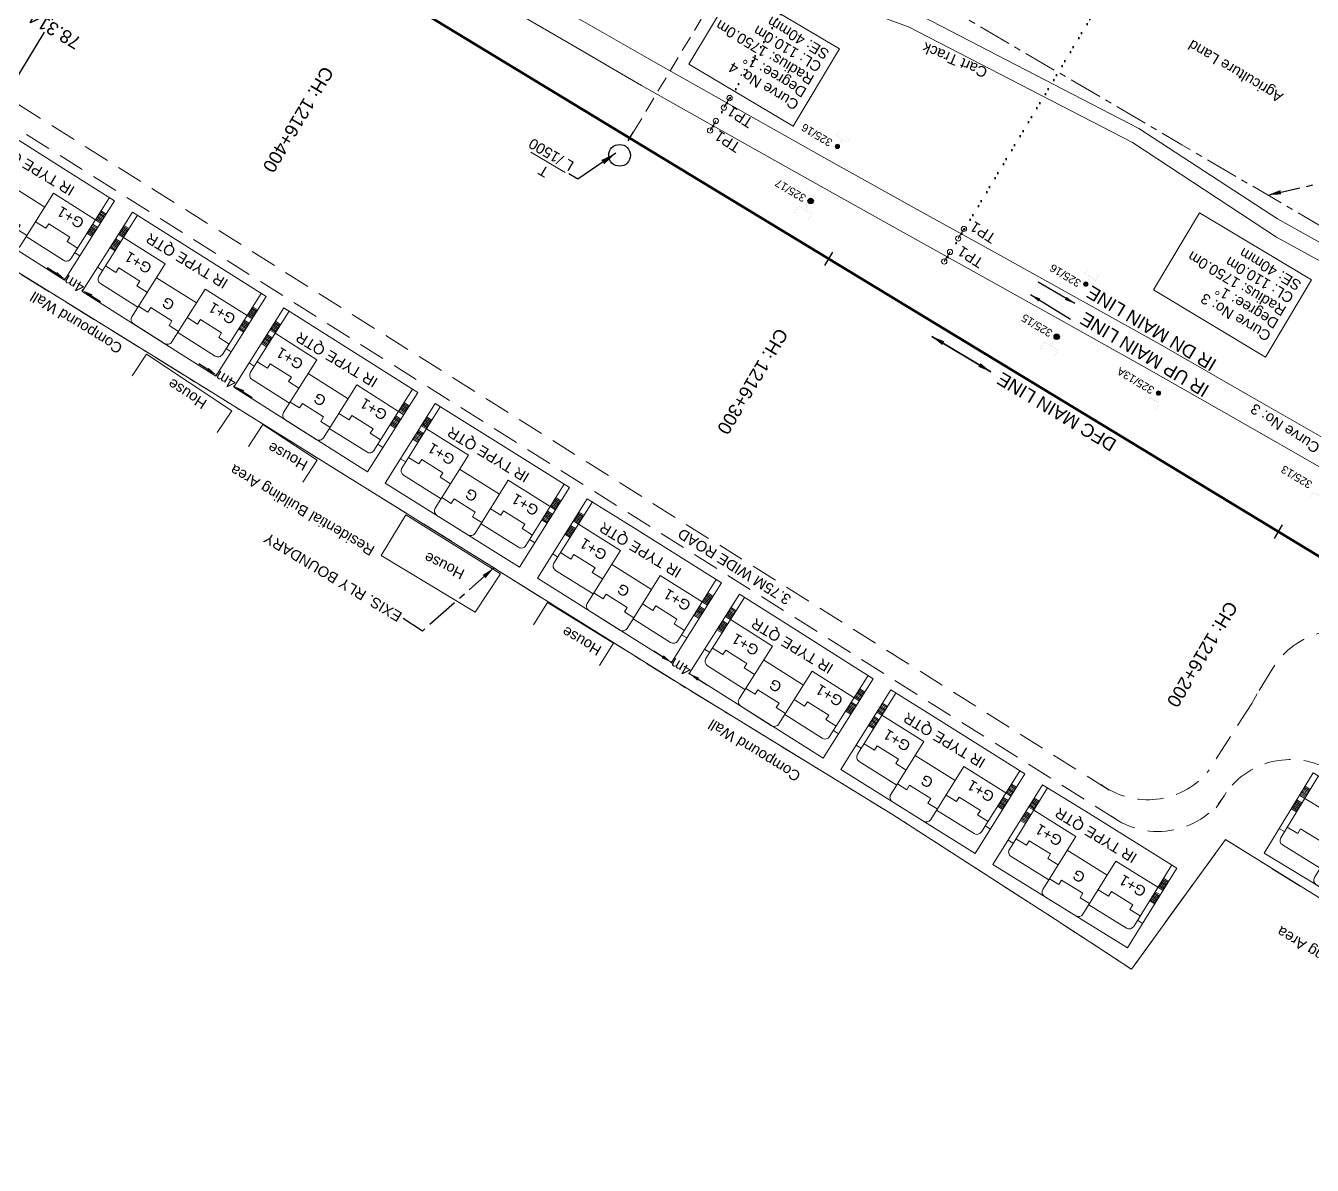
# Model space of a CAD drawing. Header units: metres. Extents: x 622835 to 629437, y 3390046 to 3394575.
# Drawn here: x 623603.2 to 623847.8, y 3393837.6 to 3394054.3 of the extents above; entities that cross this region are included whole.
import ezdxf
from ezdxf.enums import TextEntityAlignment as Align

# ---------------------------------------------------------------- set-up
doc = ezdxf.new("R2010")
doc.units = ezdxf.units.M
doc.header["$LTSCALE"] = 2
doc.header["$MEASUREMENT"] = 0
doc.header["$PDMODE"] = 35
doc.header["$PDSIZE"] = 5
for name, pattern in [('ACAD_ISO07W100', [3, 0, -3]), ('CENTER', [2, 1.25, -0.25, 0.25, -0.25]), ('CENTER2', [1.125, 0.75, -0.125, 0.125, -0.125]), ('DASHED', [0.75, 0.5, -0.25])]:
    doc.linetypes.add(name, pattern=pattern)
doc.layers.get('Defpoints').update_dxf_attribs({"color": 5, "lineweight": 0})
for name, color, linetype, lineweight in [('Boundary Dim', 10, 'Continuous', 13), ('C-ALIG-DG-LINE', 1, 'CENTER2', 70), ('C-ALIG-LABL-DG', 1, 'Continuous', 25), ('Cart Track', 250, 'Continuous', 0), ('Compound Wall', 7, 'Continuous', 13), ('DOTED LINE', 7, 'ACAD_ISO07W100', 18), ('Exg track', 7, 'Continuous', 0), ('flow direction', 7, 'Continuous', 0), ('IR Cut & Connection', 190, 'Continuous', 0), ("MANDI GOBINDGARH STN. SRJ's", 251, 'Continuous', 0), ('OHE MAST', 7, 'Continuous', 0), ('Prop- DN Curve_cont', 3, 'Continuous', 0), ('PROPOSED DFCC TRACK', 1, 'Continuous', 0), ('proposed structure', 1, 'Continuous', 0), ('Residential Building Pucca', 7, 'Continuous', 13), ('RLY BOUNDARY', 32, 'CENTER', 0), ("SARSAWA STN. SRJ's", 7, 'Continuous', 13), ('Side Details', 7, 'Continuous', 13), ('SRJ CH. in Station', 7, 'Continuous', 0), ('Subroad Edge', 7, 'Continuous', 0), ('Text', 7, 'Continuous', 0)]:
    doc.layers.add(name, color=color, linetype=linetype, lineweight=lineweight)
for name, color, linetype in [('OHE MAST TEXT', 251, 'Continuous'), ('OP-3 CH UP', 7, 'Continuous'), ('PROPOSED ROADS', 10, 'DASHED')]:
    doc.layers.add(name, color=color, linetype=linetype)
doc.styles.add('ARIAL', font='arial.ttf')
doc.styles.get("Standard").update_dxf_attribs({"font": 'arial.ttf'})
doc.styles.add('Style-Arial', font='arial.ttf')
doc.dimstyles.new('ISO-25', dxfattribs={"dimtxt": 2.5, "dimasz": 2.5, "dimexe": 1.25, "dimexo": 0.625, "dimtad": 1, "dimdec": 3, "dimtxsty": 'Standard', "dimcen": 2.5, "dimadec": 0, "dimazin": 0, "dimtfac": 1, "dimtdec": 3, "dimtmove": 0, "dimatfit": 3, "dimfxl": 1, "dimarcsym": 0})
doc.dimstyles.get("Standard").update_dxf_attribs({"dimtxt": 2.5, "dimasz": 2.5, "dimexe": 0.18, "dimexo": 0.0625, "dimgap": 0.09, "dimtad": 0, "dimtih": 1, "dimtoh": 1, "dimdec": 3, "dimzin": 0, "dimdsep": 46, "dimtxsty": 'Standard', "dimcen": 0.09, "dimaunit": 1, "dimadec": 4, "dimazin": 0, "dimtfac": 1, "dimtdec": 3, "dimtofl": 0, "dimtmove": 0, "dimatfit": 3, "dimfxl": 1, "dimtolj": 1, "dimtzin": 0, "dimarcsym": 0})
doc.dimstyles.new('Standard$0', dxfattribs={"dimscale": 15, "dimtxt": 0.18, "dimasz": 0.18, "dimexe": 0.18, "dimexo": 0.0625, "dimgap": 0.09, "dimtad": 1, "dimtih": 1, "dimtoh": 1, "dimzin": 0, "dimdsep": 46, "dimtxsty": 'Standard', "dimcen": -0.09, "dimclrd": 256, "dimclre": 256, "dimclrt": 256, "dimadec": 0, "dimazin": 0, "dimtfac": 1, "dimtofl": 0, "dimtmove": 0, "dimatfit": 3, "dimfxl": 1, "dimtolj": 1, "dimtzin": 0, "dimlwd": -1, "dimlwe": -1, "dimarcsym": 0})

# ---------------------------------------------------------------- blocks, each defined once
blk = doc.blocks.new('OHE MAST')
h = blk.add_hatch(color=256)
edge = h.paths.add_edge_path()
edge.add_arc((0, 0), 0.412, 0, 360)
at = {"lineweight": 13, "const_width": 0.008, "flags": 128}
for points in [[(1.2, 2.8), (1.2, 1.6), (-1.2, 1.6), (-1.2, 2.8)], [(0, 1.6), (0, 0)]]:
    blk.add_lwpolyline(points, dxfattribs=at)
blk.add_circle((0, 0), 0.412)
blk = doc.blocks.new('A$C20F04588')
at = {"layer": 'proposed structure', "color": 1, "extrusion": (0.002465, -0.000617163, 0.999997)}
for p, q in [((0, 15.7, -0.3), (9.32, 30.94, -0.31)), ((7.95, 26.5, -0.31), (6.97, 27.1, -0.31)), ((8.08, 26.72, -0.31), (7.1, 27.32, -0.31)), ((8.21, 26.93, -0.31), (7.23, 27.53, -0.31)), ((8.35, 27.14, -0.31), (7.36, 27.74, -0.31)), ((8.48, 27.36, -0.31), (7.49, 27.96, -0.31)), ((8.61, 27.57, -0.31), (7.63, 28.17, -0.31)), ((8.74, 27.78, -0.31), (7.76, 28.38, -0.31)), ((6.39, 23.94, -0.31), (5.41, 24.54, -0.31)), ((6.52, 24.16, -0.31), (5.54, 24.76, -0.31)), ((6.65, 24.37, -0.31), (5.67, 24.97, -0.31)), ((6.78, 24.58, -0.31), (5.8, 25.18, -0.31)), ((6.91, 24.8, -0.31), (5.93, 25.4, -0.31)), ((7.04, 25.01, -0.31), (6.06, 25.61, -0.31)), ((7.17, 25.22, -0.31), (6.19, 25.82, -0.31)), ((7.69, 26.08, -0.31), (6.71, 26.68, -0.31)), ((7.82, 26.29, -0.31), (6.84, 26.89, -0.31)), ((6.13, 23.52, -0.31), (5.15, 24.12, -0.31)), ((6.26, 23.73, -0.31), (5.28, 24.33, -0.31)), ((3.84, 19.77, -0.31), (2.86, 20.37, -0.3))]:
    blk.add_line(p, q, dxfattribs=at)
at = {"layer": 'proposed structure', "color": 1, "extrusion": (-0.001673, 0.001913, 0.999997)}
for p, q in [((3.13, 18.61, -0.37), (10.3, 30.34, -0.38)), ((18.34, 25.43, -0.36), (9.32, 30.94, -0.38)), ((15.73, 21.16, -0.36), (7.69, 26.08, -0.38)), ((35, 15.24, -0.31), (18.34, 25.43, -0.36)), ((6.35, 19.41, -0.37), (4.36, 20.62, -0.37)), ((6.35, 19.41, -0.37), (6.87, 20.28, -0.37)), ((10.94, 17.79, -0.36), (6.87, 20.28, -0.37)), ((15.73, 21.16, -0.36), (9.54, 11.04, -0.35)), ((10.64, 12.84, -0.35), (3.46, 17.24, -0.37)), ((10.94, 17.79, -0.36), (10.41, 16.93, -0.36)), ((14.1, 18.51, -0.35), (21.75, 13.83, -0.33)), ((25.68, 0, -0.3), (0, 15.7, -0.3)), ((0.98, 15.1, -0.37), (0.98, 15.1, -0.37)), ((12.39, 15.71, -0.35), (10.41, 16.93, -0.36)), ((23.37, 16.49, -0.33), (17.18, 6.37, -0.32)), ((31.41, 11.58, -0.31), (23.37, 16.49, -0.33)), ((25.68, 0, -0.3), (35, 15.24, -0.31)), ((26.84, 4.11, -0.3), (34.02, 15.84, -0.31)), ((10.77, 13.05, -0.35), (12.56, 11.96, -0.34)), ((13.09, 12.82, -0.34), (12.56, 11.96, -0.34)), ((13.09, 12.82, -0.34), (17.15, 10.34, -0.33)), ((31.93, 12.43, -0.31), (32.91, 11.83, -0.31)), ((32.06, 12.64, -0.31), (33.04, 12.04, -0.31)), ((32.19, 12.86, -0.31), (33.17, 12.26, -0.31)), ((32.32, 13.07, -0.31), (33.3, 12.47, -0.31)), ((32.45, 13.28, -0.31), (33.43, 12.68, -0.31)), ((17.15, 10.34, -0.33), (16.62, 9.48, -0.33)), ((22.03, 9.82, -0.32), (20.04, 11.04, -0.33)), ((22.56, 10.69, -0.32), (22.03, 9.82, -0.32)), ((26.62, 8.21, -0.31), (22.56, 10.69, -0.32)), ((30.37, 9.87, -0.31), (31.35, 9.27, -0.31)), ((30.5, 10.08, -0.31), (31.48, 9.48, -0.31)), ((30.63, 10.3, -0.31), (31.61, 9.7, -0.31)), ((30.76, 10.51, -0.31), (31.74, 9.91, -0.31)), ((30.89, 10.72, -0.31), (31.87, 10.12, -0.31)), ((31.41, 11.58, -0.31), (32.39, 10.98, -0.31)), ((31.54, 11.79, -0.31), (32.52, 11.19, -0.31)), ((31.67, 12, -0.31), (32.65, 11.4, -0.31)), ((31.8, 12.22, -0.31), (32.78, 11.62, -0.31)), ((9.87, 9.67, -0.34), (15.81, 6.03, -0.33)), ((16.62, 9.48, -0.33), (18.41, 8.38, -0.33)), ((25.47, 3.78, -0.31), (18.29, 8.17, -0.33)), ((26.09, 7.34, -0.31), (26.62, 8.21, -0.31)), ((28.08, 6.12, -0.31), (26.09, 7.34, -0.31)), ((29.84, 9.02, -0.31), (30.83, 8.42, -0.31)), ((29.97, 9.23, -0.31), (30.96, 8.63, -0.31)), ((30.1, 9.44, -0.31), (31.09, 8.84, -0.31)), ((30.24, 9.66, -0.31), (31.22, 9.06, -0.31)), ((27.55, 5.27, -0.31), (28.54, 4.67, -0.3))]:
    blk.add_line(p, q, dxfattribs=at)
for centre, start, end in [((3.98, 18.09, -0.34), 148.5608, 238.5608), ((10.39, 10.52, -0.34), 148.5608, 238.5608), ((16.33, 6.89, -0.34), 238.5608, 328.5608), ((25.99, 4.63, -0.34), 238.5608, 328.5608)]:
    blk.add_arc(centre, 1, start, end, dxfattribs=at)
blk = doc.blocks.new('*D483')
at = {"layer": 'Boundary Dim', "color": 0, "lineweight": -2, "transparency": 16777216}
for p, q in [((623609, 3394007.17), (623607.31, 3394008.24)), ((623610.6, 3394005.95), (623610.78, 3394006.25)), ((623613.98, 3394003.82), (623614.17, 3394004.11)), ((623615.76, 3394002.89), (623617.45, 3394001.82))]:
    blk.add_line(p, q, dxfattribs=at)
at = {"layer": 'Boundary Dim', "color": 0, "transparency": 16777216}
for points in [[(623609.18, 3394007.45), (623608.82, 3394006.89), (623610.69, 3394006.1)], [(623615.94, 3394003.17), (623615.58, 3394002.61), (623614.07, 3394003.96)]]:
    blk.add_solid(points, dxfattribs=at)
at = {"layer": 'Defpoints', "color": 0, "transparency": 16777216}
for p in [(623610.56, 3394005.9, 265.49), (623610.69, 3394006.1), (623613.94, 3394003.76, 265.49)]:
    blk.add_point(p, dxfattribs=at)
at = {"layer": 'Boundary Dim', "color": 0, "transparency": 16777216, "insert": (623612.41, 3394005.18), "char_height": 2, "attachment_point": 5, "rotation": 150}
blk.add_mtext('\\A1;4m', dxfattribs=at)
blk = doc.blocks.new('*D484')
at = {"layer": 'Boundary Dim', "color": 0, "lineweight": -2, "transparency": 16777216}
for p, q in [((623637.82, 3393988.94), (623636.12, 3393990.01)), ((623639.41, 3393987.72), (623639.6, 3393988.02)), ((623642.8, 3393985.59), (623642.98, 3393985.88)), ((623644.58, 3393984.66), (623646.27, 3393983.59))]:
    blk.add_line(p, q, dxfattribs=at)
at = {"layer": 'Boundary Dim', "color": 0, "transparency": 16777216}
for points in [[(623637.99, 3393989.22), (623637.64, 3393988.66), (623639.51, 3393987.87)], [(623644.76, 3393984.94), (623644.4, 3393984.38), (623642.89, 3393985.73)]]:
    blk.add_solid(points, dxfattribs=at)
at = {"layer": 'Defpoints', "color": 0, "transparency": 16777216}
for p in [(623639.38, 3393987.67, 265.49), (623639.51, 3393987.87), (623642.76, 3393985.53, 265.49)]:
    blk.add_point(p, dxfattribs=at)
at = {"layer": 'Boundary Dim', "color": 0, "transparency": 16777216, "insert": (623641.23, 3393986.95), "char_height": 2, "attachment_point": 5, "rotation": 150}
blk.add_mtext('\\A1;4m', dxfattribs=at)
blk = doc.blocks.new('*D485')
at = {"layer": 'Boundary Dim', "color": 0, "lineweight": -2, "transparency": 16777216}
for p, q in [((623724.3, 3393934.3), (623722.61, 3393935.37)), ((623725.9, 3393933.09), (623726.09, 3393933.39)), ((623729.28, 3393930.95), (623729.47, 3393931.25)), ((623731.07, 3393930.03), (623732.76, 3393928.96))]:
    blk.add_line(p, q, dxfattribs=at)
at = {"layer": 'Boundary Dim', "color": 0, "transparency": 16777216}
for points in [[(623724.48, 3393934.58), (623724.13, 3393934.02), (623725.99, 3393933.23)], [(623731.24, 3393930.31), (623730.89, 3393929.75), (623729.37, 3393931.1)]]:
    blk.add_solid(points, dxfattribs=at)
at = {"layer": 'Defpoints', "color": 0, "transparency": 16777216}
for p in [(623725.87, 3393933.04, 265.49), (623725.99, 3393933.23), (623729.25, 3393930.9, 265.49)]:
    blk.add_point(p, dxfattribs=at)
at = {"layer": 'Boundary Dim', "color": 0, "transparency": 16777216, "insert": (623727.72, 3393932.32), "char_height": 2, "attachment_point": 5, "rotation": 150}
blk.add_mtext('\\A1;4m', dxfattribs=at)
blk = doc.blocks.new('Tick Hor')
blk.add_lwpolyline([(-0.5, 0), (0.5, 0)])
blk = doc.blocks.new('*D464')
at = {"layer": 'C-ALIG-LABL-DG', "color": 0, "linetype": 'Continuous', "lineweight": -2, "transparency": 16777216}
for p, q in [((623625.82, 3394088.91), (623627.97, 3394087.61)), ((623626.78, 3394085.99), (623608.21, 3394055.4)), ((623588.21, 3394022.47), (623606.79, 3394053.06)), ((623585.18, 3394021.97), (623587.33, 3394020.67))]:
    blk.add_line(p, q, dxfattribs=at)
at = {"layer": 'C-ALIG-LABL-DG', "color": 0, "linetype": 'Continuous', "transparency": 16777216}
for points in [[(623627.06, 3394085.82), (623626.49, 3394086.17), (623627.82, 3394087.7)], [(623588.5, 3394022.3), (623587.93, 3394022.64), (623587.18, 3394020.76)]]:
    blk.add_solid(points, dxfattribs=at)
at = {"layer": 'Defpoints', "color": 0, "linetype": 'Continuous', "transparency": 16777216}
for p in [(623625.77, 3394088.94), (623627.82, 3394087.7), (623585.13, 3394022, -0.06)]:
    blk.add_point(p, dxfattribs=at)
at = {"layer": 'C-ALIG-LABL-DG', "color": 0, "linetype": 'Continuous', "lineweight": 25, "transparency": 16777216, "insert": (623607.5, 3394054.23), "char_height": 2.5, "attachment_point": 5, "rotation": 149.1236}
blk.add_mtext('\\A1;78.314m', dxfattribs=at)

msp = doc.modelspace()

# ---------------------------------------------------------------- hatches: boundary and pattern name
h = msp.add_hatch(color=256)
edge = h.paths.add_edge_path()
edge.add_arc((623752.4494, 3394020.9762), 0.5144, 149.020831, 509.020831)
h = msp.add_hatch(color=256)
edge = h.paths.add_edge_path()
edge.add_arc((623799.2286, 3393995.1367), 0.5144, 149.020831, 509.020831)

# ---------------------------------------------------------------- linework, layer by layer
at = {"color": 1, "lineweight": 13}
msp.add_line((623705.7625, 3394026.3742), (623699.2797, 3394030.2504), dxfattribs=at)
at = {"lineweight": 0, "const_width": 0.01, "flags": 128}
for points in [[(623751.42, 3394019.2614), (623752.4494, 3394020.9762)], [(623749.3619, 3394018.7475), (623750.1339, 3394020.0335), (623752.706, 3394018.4894), (623751.9339, 3394017.2033)], [(623796.141, 3393992.9081), (623796.9131, 3393994.1941), (623799.4852, 3393992.6499), (623798.7131, 3393991.3639)], [(623798.1991, 3393993.422), (623799.2286, 3393995.1367)]]:
    msp.add_lwpolyline(points, dxfattribs=at)
at = {"color": 1}
msp.add_circle((623716.1339, 3394029.644), 2.0662, dxfattribs=at)
for centre in [(623752.4494, 3394020.9762), (623799.2286, 3393995.1367)]:
    msp.add_circle(centre, 0.5144)
at = {"layer": 'C-ALIG-DG-LINE', "color": 1, "linetype": 'Continuous', "lineweight": 50, "flags": 128}
msp.add_lwpolyline([(623885.9911, 3393930.9672), (623486.0555, 3394173.764)], dxfattribs=at)
at = {"layer": 'Cart Track', "lineweight": 13, "flags": 128}
for points in [[(623761.2697, 3394106.8633), (623741.3938, 3394088.9136), (623732.7822, 3394078.958), (623734.4436, 3394073.6905), (623745.1673, 3394068.123), (623771.874, 3394057.0263), (623814.8167, 3394034.7731), (623841.2043, 3394017.5574), (623869.3571, 3394001.834), (623892.7, 3393988.4371), (623909.0075, 3393978.7495), (623940.4472, 3393958.0688), (623970.662, 3393936.9791), (624017.3025, 3393912.6119)], [(624022.1467, 3393908.6443), (623968.0223, 3393934.6518), (623937.7899, 3393955.4357), (623907.6149, 3393975.874), (623890.7466, 3393986.1523), (623867.3523, 3393999.6299), (623841.0382, 3394014.0923), (623813.6486, 3394032.0756), (623771.0489, 3394054.0991), (623743.3963, 3394064.1717), (623727.944, 3394071.6981), (623718.203, 3394069.9621), (623704.0515, 3394072.6038)]]:
    msp.add_lwpolyline(points, dxfattribs=at)
at = {"layer": 'Compound Wall', "lineweight": 20, "flags": 128}
for points in [[(623584.2243, 3394038.2823), (623573.9959, 3394028.0861), (623582.9856, 3394019.0197), (623638.7858, 3393984.4543), (623684.5073, 3393956.0209), (623727.1102, 3393929.3668), (623768.037, 3393904.2707), (623799.0093, 3393884.3232), (623813.4381, 3393874.8497), (623831.2932, 3393899.5291)], [(623831.2932, 3393899.5291), (623861.6331, 3393880.7334)]]:
    msp.add_lwpolyline(points, dxfattribs=at)
at = {"layer": 'Compound Wall', "flags": 128}
for points in [[(623799.0093, 3393884.3232), (623813.4381, 3393874.8497), (623831.2932, 3393899.5291)], [(623831.2932, 3393899.5291), (623861.6331, 3393880.7334)]]:
    msp.add_lwpolyline(points, dxfattribs=at)
at = {"layer": 'DOTED LINE', "linetype": 'ACAD_ISO07W100', "lineweight": 50, "ltscale": 0.5}
for p, q in [((623733.9741, 3394035.2127), (623802.7202, 3394150.1866)), ((623736.6057, 3394039.567), (623802.7409, 3394150.1742)), ((623778.5086, 3394010.3006), (623846.4956, 3394124.0047)), ((623781.1603, 3394014.6879), (623846.5164, 3394123.9922))]:
    msp.add_line(p, q, dxfattribs=at)
at = {"layer": 'Exg track', "linetype": 'Continuous', "lineweight": 13}
for p, q in [((623735.9535, 3394038.7186), (623737.0416, 3394040.5394)), ((623733.3219, 3394034.3644), (623734.41, 3394036.1851)), ((623780.5081, 3394013.8396), (623781.5961, 3394015.6603)), ((623777.8564, 3394009.4522), (623778.9445, 3394011.273))]:
    msp.add_line(p, q, dxfattribs=at)
at = {"layer": 'Exg track'}
for points in [[(623757.9027, 3394049.907), (623749.1044, 3394035.2044), (623729.3015, 3394046.9837), (623738.0998, 3394061.6864)], [(623847.6531, 3394005.9431), (623838.8942, 3393991.2869), (623817.6241, 3394004.0449), (623826.383, 3394018.7011)]]:
    msp.add_lwpolyline(points, close=True, dxfattribs=at)
at = {"layer": 'Exg track', "linetype": 'Continuous', "lineweight": 13}
for centre in [(623737.0416, 3394040.5394), (623735.9535, 3394038.7186), (623733.3219, 3394034.3644), (623734.41, 3394036.1851), (623781.5961, 3394015.6603), (623780.5081, 3394013.8396), (623778.9445, 3394011.273), (623777.8564, 3394009.4522)]:
    msp.add_circle(centre, 0.5, dxfattribs=at)
at = {"layer": 'IR Cut & Connection', "color": 7, "lineweight": 0, "flags": 128}
for points in [[(623862.2379, 3393968.5677), (623853.2863, 3393973.9299), (623835.9824, 3393983.8634), (623818.8128, 3393993.7199), (623803.6605, 3394002.1675), (623787.9631, 3394010.9188), (623772.7229, 3394019.3672), (623756.5208, 3394028.3489), (623739.9911, 3394037.6608), (623723.0241, 3394047.2197), (623708.8198, 3394055.3511), (623694.9735, 3394063.278), (623678.6319, 3394073.0203), (623662.397, 3394082.6991), (623647.1746, 3394091.8866), (623633.9665, 3394099.8584), (623617.179, 3394109.9994), (623602.4504, 3394118.8966)], [(623855.6103, 3393966.6231), (623850.3682, 3393969.7287), (623833.3308, 3393979.4659), (623816.2957, 3393989.2017), (623800.9992, 3393997.7489), (623785.705, 3394006.2935), (623770.0898, 3394014.9921), (623754.4762, 3394023.69), (623737.3713, 3394033.3044), (623720.2725, 3394042.9159), (623706.2743, 3394051.1118), (623692.2735, 3394059.3095), (623676.196, 3394068.9724), (623660.1155, 3394078.6372), (623644.7716, 3394087.897), (623629.427, 3394097.1571), (623614.7726, 3394106.0031), (623600.1179, 3394114.8494)]]:
    msp.add_lwpolyline(points, dxfattribs=at)
at = {"layer": 'OP-3 CH UP', "lineweight": 25, "ltscale": 2}
msp.add_lwpolyline([(623717.7722, 3394032.3839), (623718.8001, 3394034.103)], dxfattribs=at)
at = {"layer": 'PROPOSED ROADS', "color": 1, "linetype": 'DASHED', "lineweight": 13, "ltscale": 5, "extrusion": (4.56366e-05, 7.60928e-05, 1)}
for p, q in [((623809.2273, 3393908.9038, -0.0175), (623595.6859, 3394043.1777, -0.0703)), ((623810.8004, 3393903.1896, -0.0037), (623593.6145, 3394039.7552, -0.0699)), ((623836.3094, 3393925.4099, -0.0174), (623827.8607, 3393912.2648, -0.0156))]:
    msp.add_line(p, q, dxfattribs=at)
at = {"layer": 'PROPOSED ROADS', "color": 1, "linetype": 'DASHED', "lineweight": 13, "ltscale": 5}
for points in [[(624015.3328, 3393837.981), (624013.3531, 3393837.6051, -0.20476197), (624012.5853, 3393837.7738), (623980.2358, 3393860.8794), (623952.8774, 3393882.4745), (623928.8025, 3393897.5927), (623860.6493, 3393937.2415, 0.40739112), (623840.3206, 3393932.1194), (623837.3226, 3393927.2324), (623836.3094, 3393925.4099)], [(623906.7319, 3393880.3155), (623876.692, 3393898.2071), (623864.3644, 3393905.4727), (623850.8938, 3393912.8881, 0.39448163), (623831.0402, 3393907.8553), (623829.563, 3393905.556)]]:
    msp.add_lwpolyline(points, format="xyb", dxfattribs=at)
for centre, start, end in [((623816.5271, 3393922.0907, 0.0461), 233.834059, 319.075576), ((623818.5152, 3393916.0535, -0.0037), 233.641921, 329.633241)]:
    msp.add_arc(centre, 15, start, end, dxfattribs=at)
at = {"layer": 'Residential Building Pucca', "lineweight": 0, "flags": 128}
for points in [[(623623.4288, 3393987.6862), (623626.1979, 3393991.848), (623642.3959, 3393981.0707), (623639.6268, 3393976.9089)], [(623623.4288, 3393987.6862), (623626.1979, 3393991.848), (623642.3959, 3393981.0707), (623639.6268, 3393976.9089)], [(623645.5499, 3393974.2617), (623648.2802, 3393978.4491), (623658.6278, 3393971.7023), (623655.8975, 3393967.5148)], [(623645.5499, 3393974.2617), (623648.2802, 3393978.4491), (623658.6278, 3393971.7023), (623655.8975, 3393967.5148)], [(623699.7784, 3393940.3846), (623702.4131, 3393944.6329), (623714.9635, 3393936.8494), (623712.3289, 3393932.6011)], [(623699.7784, 3393940.3846), (623702.4131, 3393944.6329), (623714.9635, 3393936.8494), (623712.3289, 3393932.6011)]]:
    msp.add_lwpolyline(points, dxfattribs=at)
at = {"layer": 'Residential Building Pucca'}
msp.add_3dface([(623688.6846, 3393942.7858), (623670.769, 3393953.5522), (623675.4591, 3393961.2881), (623693.5054, 3393950.0312)], dxfattribs=at)
msp.add_3dface([(623688.6846, 3393942.7858), (623670.769, 3393953.5522), (623675.4591, 3393961.2881), (623693.5054, 3393950.0312)], dxfattribs=at)
at = {"layer": 'RLY BOUNDARY', "lineweight": 20, "ltscale": 2.5, "flags": 128}
for points in [[(624082.2372, 3393876.9217), (623994.8138, 3393929.607), (623900.9851, 3393986.0695), (623823.0282, 3394031.636), (623721.9959, 3394090.9387), (623703.5821, 3394071.7208), (623686.3174, 3394080.8987), (623656.2732, 3394098.555), (623627.6506, 3394115.8836), (623596.3992, 3394133.7712), (623561.6083, 3394154.5801), (623519.2318, 3394180.2787), (623495.4509, 3394194.0451), (623462.5543, 3394213.7108), (623456.6766, 3394217.3012), (623394.9081, 3394255.1289), (623364.5309, 3394273.6022), (623333.4731, 3394292.8887), (623302.8543, 3394310.2056), (623273.9451, 3394327.7179), (623208.1343, 3394368.6587), (623199.8719, 3394371.728), (623158.3771, 3394398.3692), (623154.6672, 3394400.5571)], [(623896.7309, 3393859.4313), (623890.2831, 3393862.922), (623831.2932, 3393899.5291), (623813.4381, 3393874.8497), (623799.0093, 3393884.3232), (623768.037, 3393904.2707), (623727.1102, 3393929.3668), (623684.5073, 3393956.0209), (623638.7858, 3393984.4543), (623582.9856, 3394019.0197), (623573.9959, 3394028.0861), (623584.2243, 3394038.2823), (623600.493, 3394054.9301), (623586.6103, 3394063.6491), (623555.5992, 3394082.9628), (623536.8331, 3394094.6503), (623516.3188, 3394109.4302), (623509.1114, 3394115.1717), (623448.3411, 3394154.9768), (623459.5325, 3394173.5407), (623436.6744, 3394191.061), (623434.452, 3394188.9817)]]:
    msp.add_lwpolyline(points, dxfattribs=at)
at = {"layer": "SARSAWA STN. SRJ's", "color": 1, "linetype": 'DASHED', "lineweight": 15, "ltscale": 3}
msp.add_line((623718.8001, 3394034.103), (623745.9702, 3394079.5435), dxfattribs=at)

# ---------------------------------------------------------------- block references
at = {"color": 2, "linetype": 'Continuous', "extrusion": (-1.56636e-05, -2.47449e-05, 1), "xscale": -1, "rotation": 296.2219979574244}
msp.add_blockref('A$C20F04588', (623596.4775, 3393998.9625, -93.5105), dxfattribs=at)
at = {"color": 1, "linetype": 'Continuous', "extrusion": (-0.001097, 0.000629003, 0.999999), "xscale": -0.9999999999999998, "rotation": 296.2544799880141}
msp.add_blockref('A$C20F04588', (623624.9288, 3393980.4923, 1450.9047), dxfattribs=at)
at = {"color": 1, "linetype": 'Continuous', "extrusion": (-0.002074, 0.001258, 0.999997), "xscale": -1, "rotation": 296.2424463278404}
msp.add_blockref('A$C20F04588', (623652.7789, 3393961.4494, 2974.7028), dxfattribs=at)
at = {"color": 1, "linetype": 'Continuous', "extrusion": (-1.56341e-05, -2.49674e-05, 1), "xscale": -1, "rotation": 296.5019723424459}
msp.add_blockref('A$C20F04588', (623683.0454, 3393944.3311, -94.1362), dxfattribs=at)
at = {"color": 1, "linetype": 'Continuous', "extrusion": (0.001535, -0.00097038, 0.999998), "rotation": 359.3367360574941}
msp.add_blockref('A$C20F04588', (623699.5741, 3393932.8507, -2335.8293), dxfattribs=at)
msp.add_blockref('A$C20F04588', (623699.5741, 3393932.8507, -2335.8293), dxfattribs=at)
at = {"color": 1, "linetype": 'Continuous', "extrusion": (-7.39543e-06, -1.17052e-05, 1), "rotation": 359.1590962678758}
msp.add_blockref('A$C20F04588', (623729.1389, 3393915.3868, -44.0412), dxfattribs=at)
msp.add_blockref('A$C20F04588', (623729.1389, 3393915.3868, -44.0412), dxfattribs=at)
at = {"color": 1, "linetype": 'Continuous', "extrusion": (-8.58871e-06, -1.35834e-05, 1), "rotation": 359.3598329211507}
msp.add_blockref('A$C20F04588', (623758.0201, 3393897.1691, -51.1598), dxfattribs=at)
msp.add_blockref('A$C20F04588', (623758.0201, 3393897.1691, -51.1598), dxfattribs=at)
at = {"color": 1, "linetype": 'Continuous', "extrusion": (3.58938e-06, 5.76148e-06, 1), "rotation": 0.06002947091319579}
msp.add_blockref('A$C20F04588', (623838.7148, 3393881.2658, 22.0908), dxfattribs=at)
at = {"color": 1, "linetype": 'Continuous', "extrusion": (3.57587e-06, 5.76926e-06, 1), "rotation": 359.6529127054356}
msp.add_blockref('A$C20F04588', (623787.003, 3393879.0733, 22.109), dxfattribs=at)
at = {"layer": 'C-ALIG-LABL-DG', "color": 1, "linetype": 'Continuous', "lineweight": 25, "xscale": 3, "yscale": 3, "zscale": 3, "rotation": 238.7384860282074}
for p in [(623755.841, 3394009.9799), (623841.3218, 3393958.0854)]:
    msp.add_blockref('Tick Hor', p, dxfattribs=at)
at = {"layer": 'OHE MAST', "color": 2}
for p, rotation in [((623757.5421, 3394031.3442), 329.0208306544455), ((623804.7432, 3394005.146), 329.0208306544455), ((623818.5579, 3393984.4208), 149.0208306544455), ((623849.7964, 3393966.4046), 149.0208306544455)]:
    msp.add_blockref('OHE MAST', p, dxfattribs=dict(at, rotation=rotation))

# ---------------------------------------------------------------- texts
at = {"layer": 'C-ALIG-LABL-DG', "color": 1, "lineweight": 25, "style": 'ARIAL'}
for s, p in [('CH: 1216+400', (623659.7703, 3394046.7968)), ('CH: 1216+300', (623746.1669, 3393996.9922)), ('CH: 1216+200', (623831.6469, 3393945.0981))]:
    msp.add_text(s, height=2.5, rotation=239.123596, dxfattribs=at).set_placement(p)
at = {"layer": 'Exg track', "style": 'ARIAL'}
msp.add_text('Curve No: 3', height=2, rotation=147.420567, dxfattribs=at).set_placement((623849.4702, 3393974.5353))
at = {"layer": 'Exg track', "char_height": 2, "attachment_point": 7, "rotation": 149.123596, "line_spacing_factor": 0.84, "style": 'ARIAL'}
for s, insert in [('Curve No: 4\\PDegree: 1%%D\\PRadius: 1750.0m\\PCL: 110.0m\\PSE: 40mm', (623756.1883, 3394049.4757)), ('Curve No: 3\\PDegree: 1%%D\\PRadius: 1750.0m\\PCL: 110.0m\\PSE: 40mm', (623845.9387, 3394005.5118))]:
    msp.add_mtext(s, dxfattribs=dict(at, insert=insert))
at = {"layer": 'IR Cut & Connection', "color": 7, "lineweight": 0, "style": 'ARIAL'}
for s, p in [('IR DN MAIN LINE', (623805.2689, 3394003.9112)), ('IR UP MAIN LINE', (623804.036, 3393998.8921))]:
    msp.add_text(s, height=2.5, rotation=149, dxfattribs=at).set_placement(p, align=Align.MIDDLE_RIGHT)
at = {"layer": "MANDI GOBINDGARH STN. SRJ's", "color": 0, "lineweight": 13, "char_height": 2, "attachment_point": 4, "rotation": 147.199322, "line_spacing_factor": 0.6, "style": 'Style-Arial'}
for insert in [(623741.1753, 3394035.5468), (623738.794, 3394030.8702), (623787.3599, 3394013.5907), (623784.9786, 3394008.9141)]:
    msp.add_mtext('\\pxsm1;TP1 ', dxfattribs=dict(at, insert=insert))
at = {"layer": 'OHE MAST TEXT', "style": 'ARIAL'}
for s, p in [('325/16', (623756.7636, 3394032.4905)), ('325/17', (623751.7529, 3394021.9374)), ('325/16', (623804.0032, 3394005.7661)), ('325/15', (623798.6009, 3393996.271)), ('325/13A', (623817.9484, 3393985.4195)), ('325/13', (623847.9687, 3393967.4663))]:
    msp.add_text(s, height=1.5, rotation=149, dxfattribs=at).set_placement(p)
at = {"layer": 'Prop- DN Curve_cont', "color": 1, "style": 'Style-Arial'}
for s, p in [('L /1500', (623707.6358, 3394028.2633)), ('T', (623702.9005, 3394027.0483))]:
    msp.add_text(s, height=2, rotation=149.393835, dxfattribs=at).set_placement(p)
at = {"layer": 'PROPOSED DFCC TRACK', "color": 10, "linetype": 'Continuous', "lineweight": -3, "ltscale": 5}
msp.add_text(' DFC MAIN LINE', height=2.5, rotation=149, dxfattribs=at).set_placement((623788.8897, 3393988.5296), align=Align.RIGHT)
at = {"layer": 'RLY BOUNDARY', "ltscale": 2.5}
msp.add_text('EXIS. RLY BOUNDARY', height=2, rotation=149, dxfattribs=at).set_placement((623674.9659, 3393942.5315, -0.0547))
at = {"layer": 'Side Details', "color": 0}
msp.add_text('Agriculture Land', height=2, rotation=149, dxfattribs=at).set_placement((623842.4513, 3394041.2557))
at = {"layer": 'Subroad Edge', "style": 'ARIAL'}
msp.add_text('Cart Track', height=2, rotation=157.188923, dxfattribs=at).set_placement((623786.2602, 3394046.133))
at = {"layer": 'Text', "style": 'ARIAL'}
for s, rotation, p in [('Compound Wall', 148.471924, (623621.8264, 3393993.4862)), ('House', 147.198291, (623637.8586, 3393982.9314)), ('Residential Building Area', 149.533382, (623669.7409, 3393955.0981)), ('House', 153.861297, (623686.8537, 3393950.7028)), ('House', 149.698685, (623712.8945, 3393936.0997)), ('Compound Wall', 148.471924, (623750.743, 3393912.1294))]:
    msp.add_text(s, height=2, rotation=rotation, dxfattribs=at).set_placement(p)
at = {"layer": 'Text'}
for s, rotation, p in [('House', 151.347652, (623657.0255, 3393971.3242)), ('House', 153.861297, (623686.8537, 3393950.7028)), ('House', 149.698685, (623712.8945, 3393936.0997)), ('Residential Building Area', 148.556813, (623868.5072, 3393866.8258))]:
    msp.add_text(s, height=2, rotation=rotation, dxfattribs=at).set_placement(p)
at = {"layer": 'Text', "color": 1, "linetype": 'Continuous', "extrusion": (-0.00102, 0.000656136, 0.999999), "char_height": 2, "attachment_point": 1, "text_direction": (-0.855507, 0.51779, -0.001213), "style": 'ARIAL'}
for insert in [(623611.6819, 3394021.8135, -265.7531), (623640.8483, 3394004.1537, -265.6421), (623669.3184, 3393985.3665, -265.5688), (623698.1433, 3393967.2996, -265.5691), (623727.0465, 3393949.174, -265.6241), (623755.9226, 3393930.9323, -265.624), (623784.8429, 3393912.9831, -265.6241), (623813.6584, 3393894.9216, -265.6244)]:
    msp.add_mtext_dynamic_manual_height_columns('\\pxql;IR TYPE QTR', width=37.91525, gutter_width=3, heights=[0], dxfattribs=dict(at, insert=insert))
at = {"layer": 'Text', "color": 1, "linetype": 'Continuous', "char_height": 2, "attachment_point": 1, "rotation": 148.815818, "style": 'ARIAL'}
for s, width, insert in [('\\pxql;G+1', 2.919503, (623613.5079, 3394015.5775, -1778.2723)), ('\\pxql;G+1', 2.919503, (623613.5079, 3394015.5775, -1778.2723)), ('\\pxql;G+1', 2.919503, (623626.372, 3394006.9886, -1778.2587)), ('\\pxql;G', 13.430554, (623630.7016, 3394000.0015, -1778.1678)), ('\\pxql;G+1', 2.919503, (623642.3143, 3393997.3396, -1778.2587)), ('\\pxql;G+1', 2.919503, (623655.1938, 3393988.7608, -1778.2085)), ('\\pxql;G', 13.430554, (623659.5233, 3393981.7737, -1778.1175)), ('\\pxql;G+1', 2.919503, (623671.136, 3393979.1118, -1778.2085)), ('\\pxql;G+1', 2.919503, (623684.0026, 3393970.5995, -1778.1613)), ('\\pxql;G', 13.430554, (623688.3321, 3393963.6124, -1778.0703)), ('\\pxql;G+1', 2.919503, (623699.9448, 3393960.9505, -1778.1613)), ('\\pxql;G+1', 2.919503, (623712.9073, 3393952.4936, -1778.2024)), ('\\pxql;G', 13.430554, (623717.2369, 3393945.5065, -1778.1115)), ('\\pxql;G+1', 2.919503, (623728.8496, 3393942.8446, -1778.2024)), ('\\pxql;G+1', 2.919503, (623741.8106, 3393934.3422, -1778.2379)), ('\\pxql;G', 13.430554, (623746.1402, 3393927.3552, -1778.1469)), ('\\pxql;G+1', 2.919503, (623757.7529, 3393924.6933, -1778.2379)), ('\\pxql;G+1', 2.919503, (623770.6113, 3393916.1491, -1778.2378)), ('\\pxql;G', 13.430554, (623774.9409, 3393909.162, -1778.1468)), ('\\pxql;G+1', 2.919503, (623786.5536, 3393906.5001, -1778.2378)), ('\\pxql;G+1', 2.919503, (623799.5002, 3393898.1259, -1778.238)), ('\\pxql;G', 13.430554, (623803.8297, 3393891.1389, -1778.1471)), ('\\pxql;G+1', 2.919503, (623815.4425, 3393888.477, -1778.238))]:
    msp.add_mtext_dynamic_manual_height_columns(s, width=width, gutter_width=3, heights=[0], dxfattribs=dict(at, insert=insert))
at = {"layer": 'Text', "color": 1, "linetype": 'Continuous', "extrusion": (4.56366e-05, 7.60928e-05, 1), "insert": (623747.8726, 3393944.0271, -1778.1037), "char_height": 2, "attachment_point": 1, "text_direction": (-0.847839, 0.530254, -2e-06), "style": 'ARIAL'}
msp.add_mtext_dynamic_manual_height_columns('{\\fArial|b0|i0|c0|p39;3.75M WIDE ROAD}', width=121.615321, gutter_width=3, heights=[0], dxfattribs=at)

# ---------------------------------------------------------------- dimensions: what is measured, and where the dimension line sits
at = {"layer": 'Boundary Dim'}
for base, p1, p2, picture, middle in [((623610.6882, 3394006.0985, -265.5434), (623613.9445, 3394003.7639, -0.0564), (623610.5638, 3394005.9017, -0.0564), '*D483', (623612.4105, 3394005.1808, -265.5434)), ((623639.5057, 3393987.8679, -265.5054), (623642.762, 3393985.5333, -0.0183), (623639.3813, 3393987.6712, -0.0183), '*D484', (623641.228, 3393986.9502, -265.5054)), ((623725.9941, 3393933.234, -265.4869), (623729.2505, 3393930.8994, 0.0002), (623725.8697, 3393933.0372, 0.0002), '*D485', (623727.7165, 3393932.3163, -265.4869))]:
    dim = msp.add_linear_dim(base=base, p1=p1, p2=p2, angle=147.693022, dimstyle='Standard', override={"dimtxt": 2, "dimasz": 2, "dimdec": 0, "dimdsep": 0, "dimpost": 'm', "dimtmove": 2}, dxfattribs=at)
    dim.commit()
    dim.dimension.update_dxf_attribs({"geometry": picture, "text_midpoint": middle, "dimtype": 129, "text_rotation": 150})
at = {"layer": 'C-ALIG-LABL-DG', "color": 1, "linetype": 'Continuous', "lineweight": 25}
dim = msp.add_aligned_dim(p1=(623585.131, 3394022.0008, -0.0564), p2=(623625.7715, 3394088.9438), distance=-2.3927, dimstyle='Standard$0', override={"dimscale": 1, "dimtxt": 2.5, "dimasz": 2, "dimtad": 0, "dimdec": 3, "dimdsep": 0, "dimpost": 'm', "dimcen": 0.09, "dimclrd": 0, "dimclre": 0, "dimclrt": 0, "dimaunit": 1, "dimadec": 4, "dimtdec": 3, "dimtmove": 2, "dimlwd": 65534, "dimlwe": 65534}, dxfattribs=at)
dim.commit()
dim.dimension.update_dxf_attribs({"geometry": '*D464', "text_midpoint": (623607.4965, 3394054.2306)})

# ---------------------------------------------------------------- leaders
at = {"layer": 'flow direction', "lineweight": 0}
for points in [[(623802.6859, 3394001.4509), (623795.6833, 3394005.4949)], [(623794.2566, 3394003.1493), (623801.8717, 3393998.5207)]]:
    msp.add_leader(points, dimstyle='ISO-25', override={"dimtxt": 0.5, "dimasz": 2, "dimtad": 0}, dxfattribs=at)
at = {"layer": 'PROPOSED DFCC TRACK', "linetype": 'Continuous', "lineweight": 0}
for points in [[(623775.5009, 3393995.2127), (623786.6893, 3393988.4911)], [(623786.6893, 3393988.4911), (623775.5009, 3393995.2127)]]:
    msp.add_leader(points, dimstyle='ISO-25', override={"dimtxt": 3, "dimasz": 2.5, "dimtad": 0, "dimdec": 3, "dimzin": 2, "dimtdec": 3}, dxfattribs=at)
at = {"layer": 'RLY BOUNDARY', "ltscale": 2.5}
for points in [[(623839.3721, 3394022.0828), (623852.9597, 3394025.15), (623857.4302, 3394022.4571)], [(623692.2296, 3393951.1896), (623678.6592, 3393939.1893), (623674.9831, 3393941.5451)]]:
    msp.add_leader(points, dimstyle='ISO-25', override={"dimtxt": 0.5, "dimtad": 0}, dxfattribs=at)
at = {"layer": 'SRJ CH. in Station', "color": 10, "lineweight": 13}
msp.add_leader([(623715.4043, 3394030.0285), (623708.1739, 3394025.1296), (623706.4933, 3394026.1344)], dimstyle='ISO-25', override={"dimtxt": 0.5, "dimasz": 3, "dimgap": 0.25, "dimtad": 0}, dxfattribs=at)

doc.saveas('drawing.dxf')
